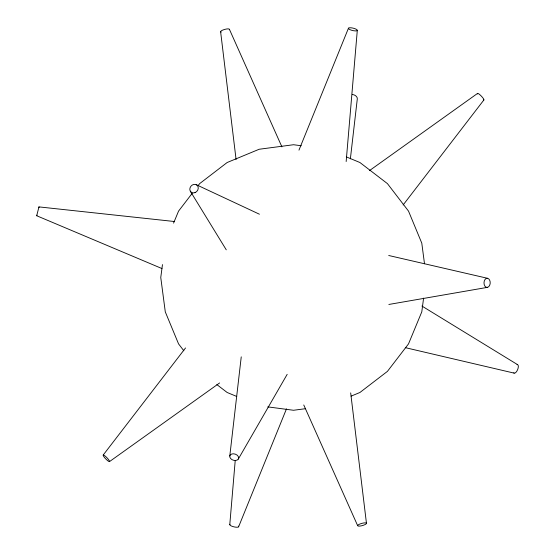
<?xml version="1.0" encoding="UTF-8"?>
<svg xmlns="http://www.w3.org/2000/svg" width="555" height="555" viewBox="0 0 555 555"><rect width="100%" height="100%" fill="white"/><g stroke="black" fill="none" stroke-linecap="round" stroke-linejoin="round"><path stroke-width="0.83" d="M229.791 524.517L235.202 460.719M346.16 161.533L357.288 30.483A4.572 1.214 13.4 0 0 351.176 27.812A4.572 1.214 13.4 0 0 350.156 29.727A4.572 1.214 13.4 0 0 357.288 30.483M38.975 207.508L38.975 206.897L174.124 221.48M229.791 456.002L241.245 356.858M350.372 158.827L357.288 98.998A4.572 3.198 18.3 0 0 352.3 94.51M162.462 264.61L160.763 277.5L165.286 311.861L178.55 343.885L183.83 350.76M423.597 298.118L421.786 311.861L408.522 343.885L387.425 371.385L359.924 392.482L351.121 396.131M298.965 150.148L348.464 28.201M238.615 526.799L286.484 408.862M173.576 223.124L178.55 211.115L192.266 193.237M36.998 215.167L36.692 215.742L161.97 268.558M238.31 459.061A4.572 3.198 18.3 0 0 233.627 453.803A4.572 3.198 18.3 0 0 230.665 458.569A4.572 3.198 18.3 0 0 238.31 459.061L287.178 374.334M198.073 185.675L199.654 183.615L227.148 162.518L259.171 149.253L293.539 144.73L301.268 145.743M103.23 454.989L185.53 347.964M403.124 204.982L483.849 100.011M38.975 206.897L36.692 215.742M369.581 170.538L477.605 93.372M109.467 461.628A4.572 0.839 46 0 0 105.512 456.363A4.572 0.839 46 0 0 104.062 456.938A4.572 0.839 46 0 0 109.467 461.628L219.6 382.964M388.847 304.459L487.519 287.344M305.562 408.688L293.539 410.27L267.767 406.877M388.694 255.494L487.498 278.284A4.572 3.115 -88.4 0 1 489.586 285.52A4.572 3.115 -88.4 0 1 484.231 284.68A4.572 3.115 -88.4 0 1 487.498 278.284M405.296 347.645L514.166 373.127M346.313 156.878L359.924 162.518L387.425 183.615L408.522 211.115L421.786 243.139L424.499 263.757M236.756 396.464L227.148 392.482L216.838 384.573M196.227 184.669L259.435 214.216M421.911 306.041L517.579 364.649M190.323 191.225L226.267 249.833M229.437 29.366L281.905 146.867M303.765 404.983L357.642 525.634M350.677 392.891L366.466 523.351A4.572 1.145 -15.5 0 1 359.848 526.085A4.572 1.145 -15.5 0 1 359.848 524.038A4.572 1.145 -15.5 0 1 366.466 523.351M220.606 31.649L236.083 159.535M477.605 93.982A4.572 0.839 46 0 1 481.15 95.925A4.572 0.839 46 0 1 483.523 99.983M221.202 32.086A4.572 1.145 -15.5 0 1 224.442 29.484A4.572 1.145 -15.5 0 1 229.284 29.713M238.317 526.091A4.572 1.214 13.4 0 1 234.189 526.903A4.572 1.214 13.4 0 1 230.089 524.267M517.052 364.621A4.572 1.915 -67.7 0 1 517.669 369.54A4.572 1.915 -67.7 0 1 513.757 372.814M195.048 192.62A4.572 3.947 -48.2 0 0 197.094 185.238A4.572 3.947 -48.2 0 0 189.97 188.041A4.572 3.947 -48.2 0 0 195.048 192.62"/></g></svg>
